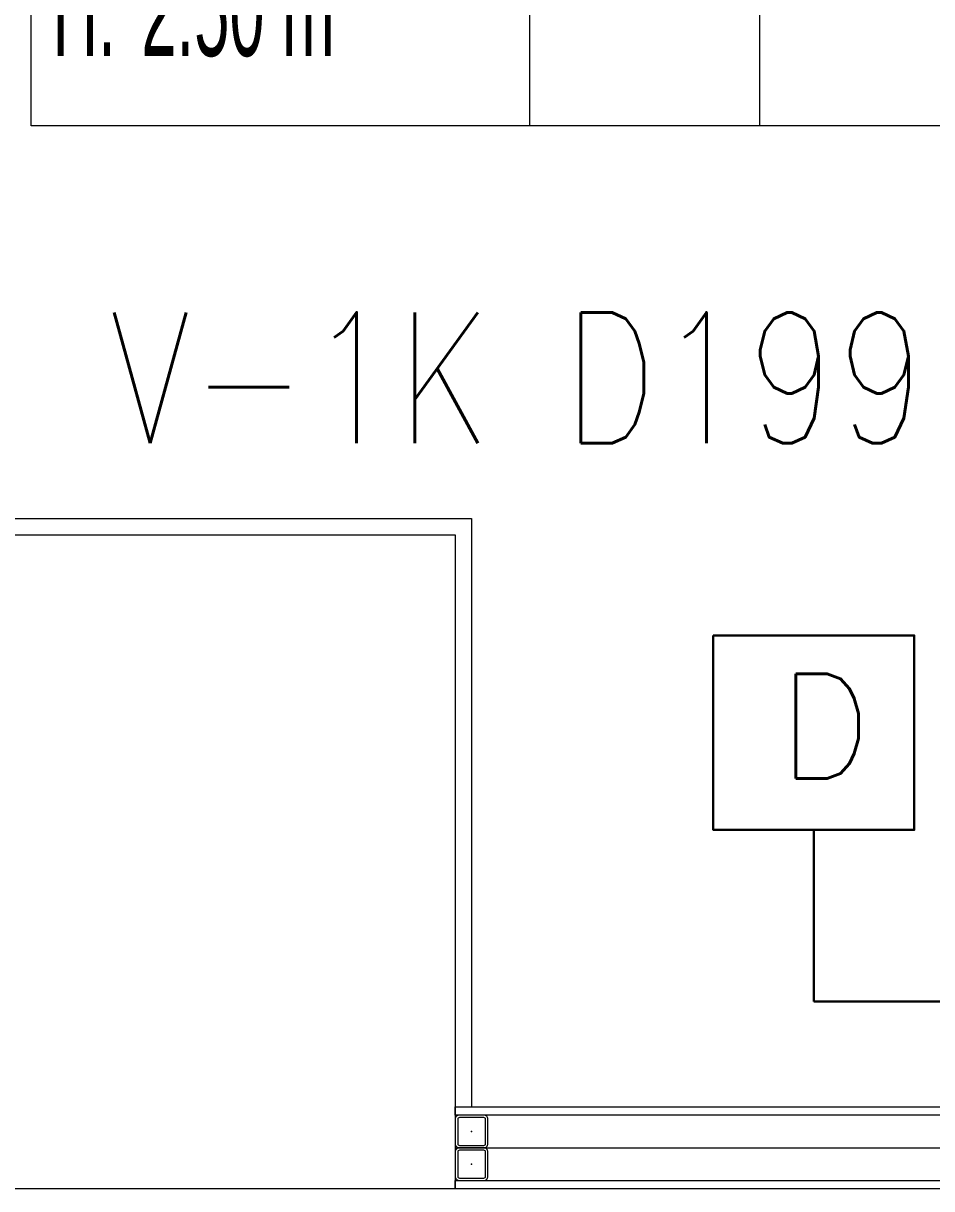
# Model space of a CAD drawing. Extents: x -1073 to 35213, y -1180 to 6950.
# Drawn here: x 2828 to 2939.1, y 3112.5 to 3255.1 of the extents above; entities that cross this region are included whole.
import ezdxf
from ezdxf.enums import TextEntityAlignment as Align

# ---------------------------------------------------------------- set-up
doc = ezdxf.new("R2010")
doc.units = 0
doc.header["$LTSCALE"] = 25
doc.layers.get('0').update_dxf_attribs({"color": 9, "lineweight": 9})
for name, color, linetype, lineweight in [('01', 9, 'Continuous', 9), ('06D', 9, 'Continuous', 9), ('10', 9, 'Continuous', 9), ('11', 9, 'Continuous', 9), ('14', 9, 'Continuous', 9), ('21_MAHAL', 9, 'Continuous', 9), ('33', 9, 'BATTING', 9), ('DATA TAVAN', 160, 'Continuous', 30), ('E-DATA PRİZİ (RJ45)', 7, 'Continuous', 30), ('E-YAZI', 7, 'Continuous', 30)]:
    doc.layers.add(name, color=color, linetype=linetype, lineweight=lineweight)
doc.styles.add('Arial', font='arial.ttf', dxfattribs={"height": 2.5})
doc.styles.add('E-YAZI', font='txttw.shx')
doc.styles.add('MuuM_TEXT-STANDART', font='ARIALN.TTF')
doc.linetypes.add('BATTING', pattern='A,0.0001,-0.1,[134,ltypeshp.shx,S=0.1,R=0,X=-0.1,Y=0],-0.2,[134,ltypeshp.shx,S=0.1,R=180,X=0.1,Y=0],-0.1', length=0.4001)

# ---------------------------------------------------------------- blocks, each defined once
blk = doc.blocks.new('p-kolon-80x80-vw')
at = {"layer": '01'}
blk.add_lwpolyline([(-40, -40), (-40, 40), (40, 40), (40, -40)], close=True, dxfattribs=at)
blk = doc.blocks.new('Prf-40x40')
for points in [[(1.5, -2), (-1.5, -2, -0.414214), (-2, -1.5), (-2, 1.5, -0.414214), (-1.5, 2), (1.5, 2, -0.414214), (2, 1.5), (2, -1.5, -0.414214)], [(1.5, -1.7), (-1.5, -1.7, -0.414214), (-1.7, -1.5), (-1.7, 1.5, -0.414214), (-1.5, 1.7), (1.5, 1.7, -0.414214), (1.7, 1.5), (1.7, -1.5, -0.414214)]]:
    blk.add_lwpolyline(points, format="xyb", close=True)
blk.add_point((0, 0))
blk = doc.blocks.new('0_roomno2')
blk.add_lwpolyline([(19.375, -10.5), (0, -10.5), (0, 0), (19.375, 0)], close=True)
for points in [[(0, -3), (19.375, -3)], [(8.125, -3), (8.125, -10.5)], [(11.875, -3), (11.875, -10.5)], [(15.625, -3), (15.625, -10.5)], [(0, -6.75), (8.125, -6.75)]]:
    blk.add_lwpolyline(points)
at = {"style": 'MuuM_TEXT-STANDART', "width": 0.6}
blk.add_text('H:', height=1.5, dxfattribs=at).set_placement((0.35, -8.608), align=Align.MIDDLE_LEFT)
at = {"style": 'Arial'}
blk.add_attdef('ODANO', (0, 1.17), '', height=2, dxfattribs=at)
blk.add_attdef('MEKANADI', text='', height=2, dxfattribs=at).set_placement((0.35, -3), align=Align.BOTTOM_LEFT)
at = {"style": 'MuuM_TEXT-STANDART', "width": 0.6}
for tag, p in [('YER01', (10, -4.5)), ('TAVAN01', (13.75, -4.5)), ('DUVAR01', (17.5, -4.5)), ('YER02', (10, -6.75)), ('TAVAN02', (13.75, -6.75)), ('DUVAR02', (17.5, -6.75)), ('YER03', (10, -9)), ('TAVAN03', (13.75, -9)), ('DUVAR03', (17.5, -9))]:
    blk.add_attdef(tag, text='', height=1.5, dxfattribs=at).set_placement(p, align=Align.MIDDLE_CENTER)
for tag, p in [('M2', (0.35, -4.875)), ('TEMIZTAVANYUKSEKLIGI', (1.8, -8.608))]:
    blk.add_attdef(tag, text='', height=1.5, dxfattribs=at).set_placement(p, align=Align.MIDDLE_LEFT)
blk = doc.blocks.new('*U603')
at = {"layer": 'E-DATA PRİZİ (RJ45)', "color": 4}
blk.add_line((0, 0), (0, 2.099), dxfattribs=at)
blk.add_lwpolyline([(-1.229, 4.478), (1.229, 4.478), (1.229, 2.099), (-1.229, 2.099)], close=True, dxfattribs=at)
at = {"layer": 'E-DATA PRİZİ (RJ45)', "color": 3, "style": 'E-YAZI'}
blk.add_text('D', height=1.28, dxfattribs=at).set_placement((-0.44, 2.73))

msp = doc.modelspace()

# ---------------------------------------------------------------- linework, layer by layer
at = {"layer": '06D'}
msp.add_lwpolyline([(2880.84, 3117.5), (3447.84, 3117.5)], dxfattribs=at)
at = {"layer": '11'}
for points in [[(2880.84, 3121.5), (2880.84, 3122.5), (3452.84, 3122.5), (3452.84, 3121.5)], [(2880.84, 3112.5), (2880.84, 3113.5), (3452.84, 3113.5), (3452.84, 3112.5)]]:
    msp.add_lwpolyline(points, close=True, dxfattribs=at)
at = {"layer": '14'}
for points in [[(2822.84, 3194.5), (2882.84, 3194.5), (2882.84, 3122.5)], [(2883.84, 3122.5), (3035.84, 3122.5)]]:
    msp.add_lwpolyline(points, dxfattribs=at)
at = {"layer": '33', "ltscale": 0.3}
msp.add_lwpolyline([(2880.94, 3117.5), (3447.84, 3117.5)], dxfattribs=at)
at = {"layer": 'DATA TAVAN'}
msp.add_line((2924.68, 3135.4), (2953.05, 3135.4), dxfattribs=at)

# ---------------------------------------------------------------- block references
msp.add_blockref('p-kolon-80x80-vw', (2840.84, 3152.5))
at = {"layer": '10', "xscale": -1}
for p in [(2882.84, 3119.5), (2882.84, 3115.5)]:
    msp.add_blockref('Prf-40x40', p, dxfattribs=at)
at = {"layer": '21_MAHAL'}
ref = msp.add_blockref('0_roomno2', (2828.97, 3321.26), dxfattribs=dict(at, xscale=7.5, yscale=7.5, zscale=7.5))
ref.add_attrib('ODANO', 'VW-ZK-12', (2828.97, 3330.04), dxfattribs={"layer": '0', "height": 15, "style": 'Arial'})
ref.add_attrib('MEKANADI', 'MUTFAK', dxfattribs={"layer": '0', "height": 15, "style": 'Arial'}).set_placement((2831.59, 3298.76), align=Align.BOTTOM_LEFT)
ref.add_attrib('M2', '#### m2', dxfattribs={"layer": '0', "height": 11.25, "style": 'MuuM_TEXT-STANDART', "width": 0.6}).set_placement((2831.59, 3284.7), align=Align.MIDDLE_LEFT)
ref.add_attrib('TEMIZTAVANYUKSEKLIGI', '2.50 m', dxfattribs={"layer": '0', "height": 11.25, "style": 'MuuM_TEXT-STANDART', "width": 0.6}).set_placement((2842.47, 3256.7), align=Align.MIDDLE_LEFT)
ref.add_attrib('YER01', 'Y14', dxfattribs={"layer": '0', "height": 11.25, "style": 'MuuM_TEXT-STANDART', "width": 0.6}).set_placement((2903.97, 3287.51), align=Align.MIDDLE_CENTER)
ref.add_attrib('TAVAN01', 'T01', dxfattribs={"layer": '0', "height": 11.25, "style": 'MuuM_TEXT-STANDART', "width": 0.6}).set_placement((2932.09, 3287.51), align=Align.MIDDLE_CENTER)
ref.add_attrib('DUVAR01', 'D07A', dxfattribs={"layer": '0', "height": 11.25, "style": 'MuuM_TEXT-STANDART', "width": 0.6}).set_placement((2960.22, 3287.51), align=Align.MIDDLE_CENTER)
ref.add_attrib('TAVAN02', 'T09', dxfattribs={"layer": '0', "height": 11.25, "style": 'MuuM_TEXT-STANDART', "width": 0.6}).set_placement((2932.09, 3270.64), align=Align.MIDDLE_CENTER)
ref.add_attrib('DUVAR02', 'D10', dxfattribs={"layer": '0', "height": 11.25, "style": 'MuuM_TEXT-STANDART', "width": 0.6}).set_placement((2960.22, 3270.64), align=Align.MIDDLE_CENTER)
at = {"layer": 'E-DATA PRİZİ (RJ45)', "xscale": 10, "yscale": 10, "zscale": 10}
msp.add_blockref('*U603', (2924.68, 3135.4), dxfattribs=at)

# ---------------------------------------------------------------- texts
at = {"layer": 'E-YAZI', "color": 6, "style": 'E-YAZI', "width": 0.8}
msp.add_text('V-1K D199', height=16, dxfattribs=at).set_placement((2838.6, 3203.7))

doc.saveas('drawing.dxf')
